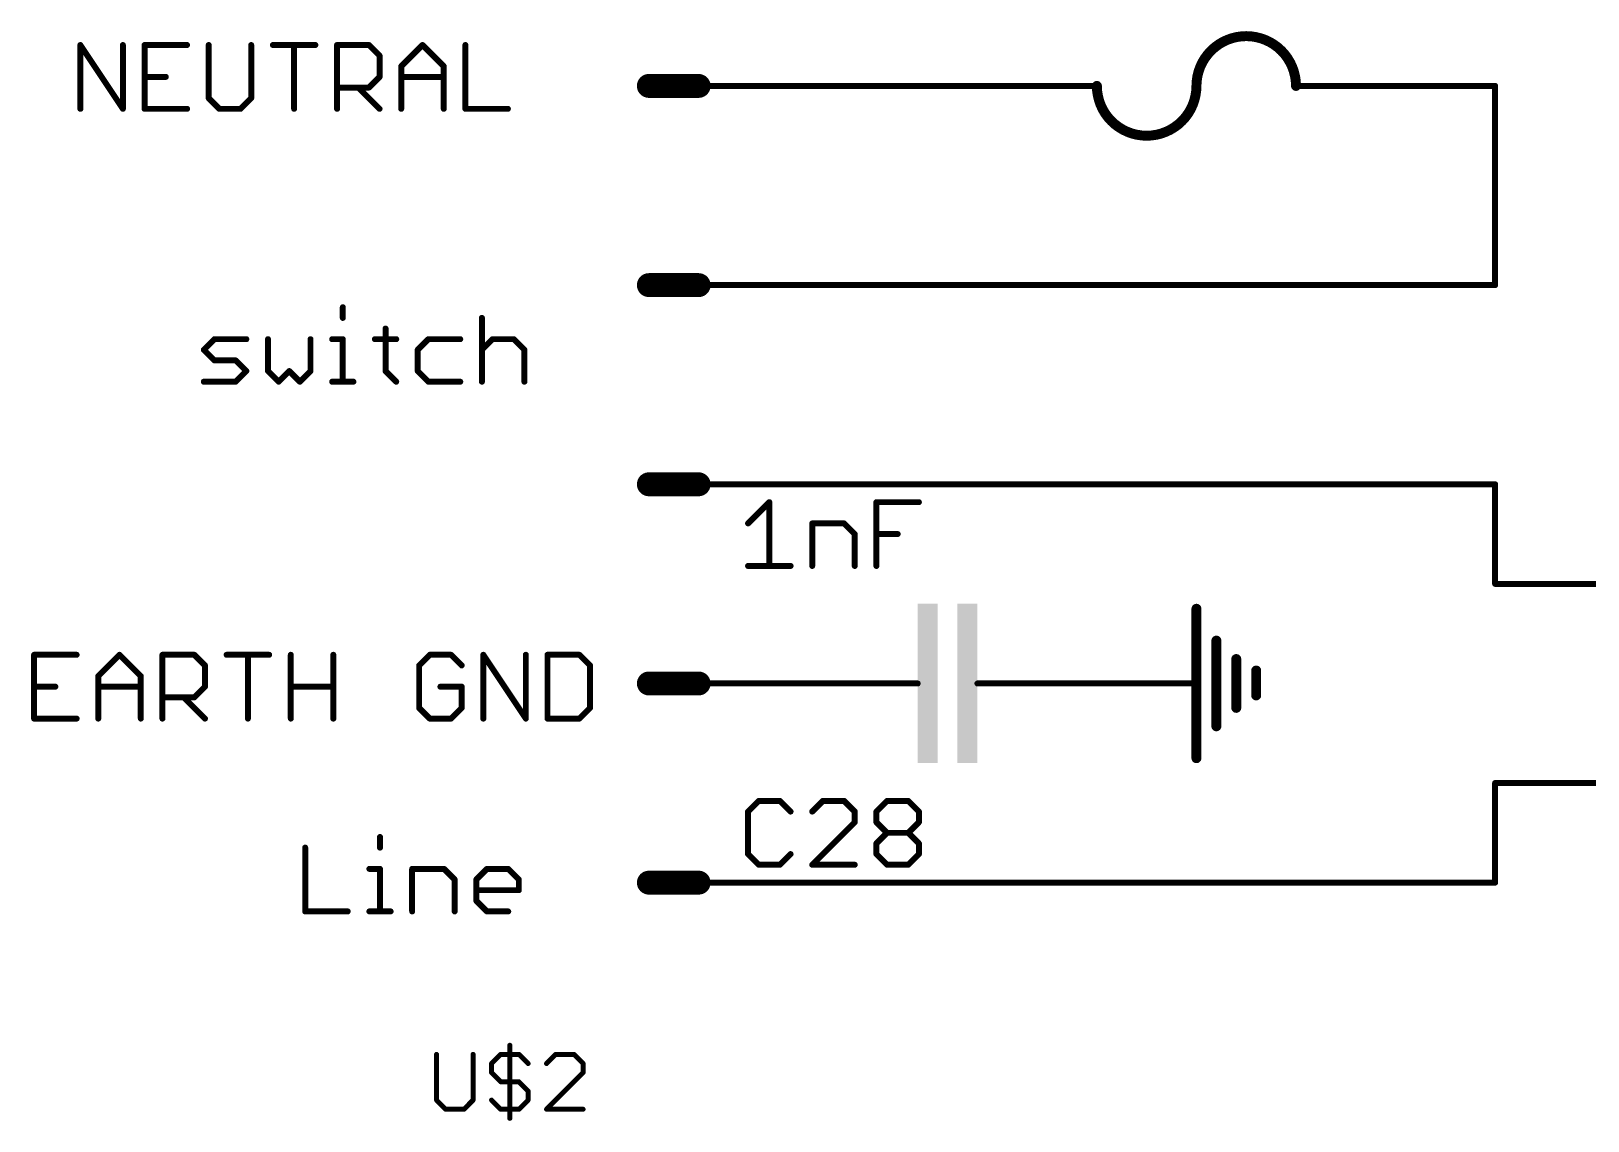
# Model space of a CAD drawing. Extents: x -40 to 215, y -109 to 87.
# Drawn here: x -39.89 to -0.17, y 54.88 to 82.68 of the extents above; entities that cross this region are included whole.
import ezdxf

# ---------------------------------------------------------------- set-up
doc = ezdxf.new("R2010")
doc.units = 0
for name, color, linetype in [('91', 94, 'CONTINUOUS'), ('94', 14, 'CONTINUOUS'), ('95', 251, 'CONTINUOUS'), ('96', 251, 'CONTINUOUS'), ('97', 251, 'CONTINUOUS')]:
    doc.layers.add(name, color=color, linetype=linetype)

# ---------------------------------------------------------------- blocks, each defined once
blk = doc.blocks.new('RECT')
blk.add_solid([(-0.5, -0.5), (0.5, -0.5), (-0.5, 0.5), (0.5, 0.5)])

msp = doc.modelspace()

# ---------------------------------------------------------------- linework, layer by layer
at = {"layer": '91', "const_width": 0.1524}
for points in [[(-20.32, 81.28), (-17.78, 81.28)], [(-2.54, 81.28), (-2.54, 76.2)], [(-2.54, 76.2), (-20.32, 76.2)], [(-20.32, 71.12), (-2.54, 71.12)], [(-2.54, 71.12), (-2.54, 68.58)], [(-2.54, 63.5), (-2.54, 60.96)], [(-2.54, 60.96), (-20.32, 60.96)]]:
    msp.add_lwpolyline(points, dxfattribs=at)
at = {"layer": '91', "const_width": 0.0762}
for points in [[(-20.32, 81.3181, 1), (-20.32, 81.2419)], [(-17.78, 81.2419, 1), (-17.78, 81.3181)], [(-2.5019, 81.28, 1), (-2.5781, 81.28)], [(-20.32, 76.2381, 1), (-20.32, 76.1619)], [(-2.54, 76.1619, 1), (-2.54, 76.2381)], [(-2.5781, 76.2, 1), (-2.5019, 76.2)], [(-20.32, 71.1581, 1), (-20.32, 71.0819)], [(-2.5019, 71.12, 1), (-2.5781, 71.12)], [(-2.54, 71.0819, 1), (-2.54, 71.1581)], [(-2.5781, 68.58, 1), (-2.5019, 68.58)], [(-2.5019, 63.5, 1), (-2.5781, 63.5)], [(-20.32, 60.9981, 1), (-20.32, 60.9219)], [(-2.5781, 60.96, 1), (-2.5019, 60.96)], [(-2.54, 60.9219, 1), (-2.54, 60.9981)]]:
    msp.add_lwpolyline(points, format="xyb", dxfattribs=at)
at = {"layer": '94'}
for points, const_width in [([(-7.62, 81.28, 1), (-10.16, 81.28)], 0.254), ([(-24.13, 81.4324, 1), (-24.13, 81.1276)], 0.3048), ([(-22.86, 81.1276, 1), (-22.86, 81.4324)], 0.3048), ([(-22.86, 81.3181, 1), (-22.86, 81.2419)], 0.0762), ([(-20.32, 81.2419, 1), (-20.32, 81.3181)], 0.0762), ([(-17.78, 81.3181, 1), (-17.78, 81.2419)], 0.0762), ([(-12.7, 81.28, 1), (-10.16, 81.28)], 0.254), ([(-12.6365, 81.28, 1), (-12.7635, 81.28)], 0.127), ([(-12.7, 81.2419, 1), (-12.7, 81.3181)], 0.0762), ([(-10.0965, 81.28, 1), (-10.2235, 81.28)], 0.127), ([(-10.2235, 81.28, 1), (-10.0965, 81.28)], 0.127), ([(-7.6835, 81.28, 1), (-7.5565, 81.28)], 0.127), ([(-7.62, 81.3181, 1), (-7.62, 81.2419)], 0.0762), ([(-2.54, 81.2419, 1), (-2.54, 81.3181)], 0.0762), ([(-24.13, 76.3524, 1), (-24.13, 76.0476)], 0.3048), ([(-22.86, 76.0476, 1), (-22.86, 76.3524)], 0.3048), ([(-22.86, 76.2381, 1), (-22.86, 76.1619)], 0.0762), ([(-20.32, 76.1619, 1), (-20.32, 76.2381)], 0.0762), ([(-24.13, 71.2724, 1), (-24.13, 70.9676)], 0.3048), ([(-22.86, 70.9676, 1), (-22.86, 71.2724)], 0.3048), ([(-22.86, 71.1581, 1), (-22.86, 71.0819)], 0.0762), ([(-20.32, 71.0819, 1), (-20.32, 71.1581)], 0.0762), ([(-2.54, 68.6181, 1), (-2.54, 68.5419)], 0.0762), ([(-10.0965, 67.945, 1), (-10.2235, 67.945)], 0.127), ([(-9.5885, 67.1322, 1), (-9.7155, 67.1322)], 0.127), ([(-9.0805, 66.6623, 1), (-9.2075, 66.6623)], 0.127), ([(-24.13, 66.1924, 1), (-24.13, 65.8876)], 0.3048), ([(-22.86, 65.8876, 1), (-22.86, 66.1924)], 0.3048), ([(-8.5725, 66.3702, 1), (-8.6995, 66.3702)], 0.127), ([(-22.86, 66.0781, 1), (-22.86, 66.0019)], 0.0762), ([(-20.32, 66.0781, 1), (-20.32, 66.0019)], 0.0762), ([(-20.32, 66.0019, 1), (-20.32, 66.0781)], 0.0762), ([(-17.78, 66.0781, 1), (-17.78, 66.0019)], 0.0762), ([(-17.78, 66.0019, 1), (-17.78, 66.0781)], 0.0762), ([(-17.272, 66.0019, 1), (-17.272, 66.0781)], 0.0762), ([(-15.748, 66.0781, 1), (-15.748, 66.0019)], 0.0762), ([(-15.24, 66.0781, 1), (-15.24, 66.0019)], 0.0762), ([(-15.24, 66.0019, 1), (-15.24, 66.0781)], 0.0762), ([(-12.7, 66.0781, 1), (-12.7, 66.0019)], 0.0762), ([(-12.7, 66.0019, 1), (-12.7, 66.0781)], 0.0762), ([(-10.16, 66.0019, 1), (-10.16, 66.0781)], 0.0762), ([(-8.6995, 65.7352, 1), (-8.5725, 65.7352)], 0.127), ([(-9.2075, 65.4177, 1), (-9.0805, 65.4177)], 0.127), ([(-9.7155, 64.9478, 1), (-9.5885, 64.9478)], 0.127), ([(-10.2235, 64.135, 1), (-10.0965, 64.135)], 0.127), ([(-2.54, 63.5381, 1), (-2.54, 63.4619)], 0.0762), ([(-24.13, 61.1124, 1), (-24.13, 60.8076)], 0.3048), ([(-22.86, 60.8076, 1), (-22.86, 61.1124)], 0.3048), ([(-22.86, 60.9981, 1), (-22.86, 60.9219)], 0.0762), ([(-20.32, 60.9219, 1), (-20.32, 60.9981)], 0.0762)]:
    msp.add_lwpolyline(points, format="xyb", dxfattribs=dict(at, const_width=const_width))
for points, const_width in [([(-24.13, 81.28), (-22.86, 81.28)], 0.6096), ([(-20.32, 81.28), (-22.86, 81.28)], 0.1524), ([(-17.78, 81.28), (-12.7, 81.28)], 0.1524), ([(-2.54, 81.28), (-7.62, 81.28)], 0.1524), ([(-24.13, 76.2), (-22.86, 76.2)], 0.6096), ([(-20.32, 76.2), (-22.86, 76.2)], 0.1524), ([(-24.13, 71.12), (-22.86, 71.12)], 0.6096), ([(-20.32, 71.12), (-22.86, 71.12)], 0.1524), ([(-2.54, 68.58), (2.54, 68.58)], 0.1524), ([(-10.16, 64.135), (-10.16, 67.945)], 0.254), ([(-9.652, 64.9478), (-9.652, 67.1322)], 0.254), ([(-9.144, 65.4177), (-9.144, 66.6623)], 0.254), ([(-24.13, 66.04), (-22.86, 66.04)], 0.6096), ([(-8.636, 65.7352), (-8.636, 66.3702)], 0.254), ([(-20.32, 66.04), (-22.86, 66.04)], 0.1524), ([(-20.32, 66.04), (-17.78, 66.04)], 0.1524), ([(-17.78, 66.04), (-17.272, 66.04)], 0.1524), ([(-15.24, 66.04), (-15.748, 66.04)], 0.1524), ([(-12.7, 66.04), (-15.24, 66.04)], 0.1524), ([(-12.7, 66.04), (-10.16, 66.04)], 0.1524), ([(-2.54, 63.5), (2.54, 63.5)], 0.1524), ([(-24.13, 60.96), (-22.86, 60.96)], 0.6096), ([(-20.32, 60.96), (-22.86, 60.96)], 0.1524)]:
    msp.add_lwpolyline(points, dxfattribs=dict(at, const_width=const_width))
at = {"layer": '95'}
for points, const_width in [([(-21.3281, 63.0442), (-21.5993, 62.773)], 0.1524), ([(-21.5993, 62.773), (-21.5993, 61.6884)], 0.1524), ([(-20.7858, 63.0442), (-21.3281, 63.0442)], 0.1524), ([(-20.5146, 62.773), (-20.7858, 63.0442)], 0.1524), ([(-19.691, 63.0442), (-19.9621, 62.773)], 0.1524), ([(-19.1486, 63.0442), (-19.691, 63.0442)], 0.1524), ([(-18.8775, 62.773), (-19.1486, 63.0442)], 0.1524), ([(-18.8775, 62.5019), (-18.8775, 62.773)], 0.1524), ([(-18.325, 62.773), (-18.0538, 63.0442)], 0.1524), ([(-18.325, 62.5019), (-18.325, 62.773)], 0.1524), ([(-18.0538, 63.0442), (-17.5115, 63.0442)], 0.1524), ([(-17.5115, 63.0442), (-17.2403, 62.773)], 0.1524), ([(-17.2403, 62.773), (-17.2403, 62.5019)], 0.1524), ([(-19.9621, 61.4172), (-18.8775, 62.5019)], 0.1524), ([(-18.0538, 62.2307), (-18.325, 62.5019)], 0.1524), ([(-17.2403, 62.5019), (-17.5115, 62.2307)], 0.1524), ([(-18.325, 61.9595), (-18.0538, 62.2307)], 0.1524), ([(-18.325, 61.6884), (-18.325, 61.9595)], 0.1524), ([(-18.0538, 62.2307), (-17.5115, 62.2307)], 0.1524), ([(-17.5115, 62.2307), (-17.2403, 61.9595)], 0.1524), ([(-17.2403, 61.9595), (-17.2403, 61.6884)], 0.1524), ([(-21.5993, 61.6884), (-21.3281, 61.4172)], 0.1524), ([(-20.7858, 61.4172), (-20.5146, 61.6884)], 0.1524), ([(-18.0538, 61.4172), (-18.325, 61.6884)], 0.1524), ([(-17.2403, 61.6884), (-17.5115, 61.4172)], 0.1524), ([(-21.3281, 61.4172), (-20.7858, 61.4172)], 0.1524), ([(-18.8775, 61.4172), (-19.9621, 61.4172)], 0.1524), ([(-17.5115, 61.4172), (-18.0538, 61.4172)], 0.1524), ([(-27.677, 56.8127), (-27.677, 54.9485)], 0.127), ([(-29.5463, 56.5797), (-29.5463, 55.4145)], 0.127), ([(-28.6142, 55.4145), (-28.6142, 56.5797)], 0.127), ([(-28.1431, 56.3467), (-27.91, 56.5797)], 0.127), ([(-28.1431, 56.1136), (-28.1431, 56.3467)], 0.127), ([(-27.91, 56.5797), (-27.444, 56.5797)], 0.127), ([(-27.444, 56.5797), (-27.2109, 56.3467)], 0.127), ([(-26.5068, 56.5797), (-26.7398, 56.3467)], 0.127), ([(-26.0407, 56.5797), (-26.5068, 56.5797)], 0.127), ([(-25.8077, 56.3467), (-26.0407, 56.5797)], 0.127), ([(-25.8077, 56.1136), (-25.8077, 56.3467)], 0.127), ([(-27.91, 55.8806), (-28.1431, 56.1136)], 0.127), ([(-26.7398, 55.1815), (-25.8077, 56.1136)], 0.127), ([(-27.444, 55.8806), (-27.91, 55.8806)], 0.127), ([(-27.2109, 55.6476), (-27.444, 55.8806)], 0.127), ([(-27.2109, 55.4145), (-27.2109, 55.6476)], 0.127), ([(-29.5463, 55.4145), (-29.3133, 55.1815)], 0.127), ([(-29.3133, 55.1815), (-28.8472, 55.1815)], 0.127), ([(-28.8472, 55.1815), (-28.6142, 55.4145)], 0.127), ([(-28.1431, 55.4145), (-27.91, 55.1815)], 0.127), ([(-27.91, 55.1815), (-27.444, 55.1815)], 0.127), ([(-27.444, 55.1815), (-27.2109, 55.4145)], 0.127), ([(-25.8077, 55.1815), (-26.7398, 55.1815)], 0.127)]:
    msp.add_lwpolyline(points, dxfattribs=dict(at, const_width=const_width))
for points, const_width in [([(-21.5612, 62.773, 1), (-21.6374, 62.773)], 0.0762), ([(-21.6262, 62.8, 1), (-21.5723, 62.7461)], 0.0762), ([(-21.3281, 63.0823, 1), (-21.3281, 63.0061)], 0.0762), ([(-21.3012, 63.0172, 1), (-21.3551, 63.0711)], 0.0762), ([(-20.7588, 63.0711, 1), (-20.8127, 63.0172)], 0.0762), ([(-20.7858, 63.0061, 1), (-20.7858, 63.0823)], 0.0762), ([(-20.5416, 62.7461, 1), (-20.4877, 62.8)], 0.0762), ([(-19.9891, 62.8, 1), (-19.9352, 62.7461)], 0.0762), ([(-19.691, 63.0823, 1), (-19.691, 63.0061)], 0.0762), ([(-19.664, 63.0172, 1), (-19.7179, 63.0711)], 0.0762), ([(-19.1217, 63.0711, 1), (-19.1756, 63.0172)], 0.0762), ([(-19.1486, 63.0061, 1), (-19.1486, 63.0823)], 0.0762), ([(-18.8394, 62.773, 1), (-18.9156, 62.773)], 0.0762), ([(-18.9044, 62.7461, 1), (-18.8505, 62.8)], 0.0762), ([(-18.2869, 62.773, 1), (-18.3631, 62.773)], 0.0762), ([(-18.3519, 62.8, 1), (-18.298, 62.7461)], 0.0762), ([(-18.0538, 63.0823, 1), (-18.0538, 63.0061)], 0.0762), ([(-18.0269, 63.0172, 1), (-18.0807, 63.0711)], 0.0762), ([(-17.4845, 63.0711, 1), (-17.5384, 63.0172)], 0.0762), ([(-17.5115, 63.0061, 1), (-17.5115, 63.0823)], 0.0762), ([(-17.2022, 62.773, 1), (-17.2784, 62.773)], 0.0762), ([(-17.2672, 62.7461, 1), (-17.2134, 62.8)], 0.0762), ([(-18.9156, 62.5019, 1), (-18.8394, 62.5019)], 0.0762), ([(-18.8505, 62.4749, 1), (-18.9044, 62.5288)], 0.0762), ([(-18.298, 62.5288, 1), (-18.3519, 62.4749)], 0.0762), ([(-18.3631, 62.5019, 1), (-18.2869, 62.5019)], 0.0762), ([(-17.2784, 62.5019, 1), (-17.2022, 62.5019)], 0.0762), ([(-17.2134, 62.4749, 1), (-17.2672, 62.5288)], 0.0762), ([(-18.2869, 61.9595, 1), (-18.3631, 61.9595)], 0.0762), ([(-18.3519, 61.9865, 1), (-18.298, 61.9326)], 0.0762), ([(-18.0538, 62.2688, 1), (-18.0538, 62.1926)], 0.0762), ([(-18.0269, 62.2038, 1), (-18.0807, 62.2576)], 0.0762), ([(-18.0807, 62.2038, 1), (-18.0269, 62.2576)], 0.0762), ([(-17.4845, 62.2576, 1), (-17.5384, 62.2038)], 0.0762), ([(-17.5384, 62.2576, 1), (-17.4845, 62.2038)], 0.0762), ([(-17.5115, 62.1926, 1), (-17.5115, 62.2688)], 0.0762), ([(-17.2022, 61.9595, 1), (-17.2784, 61.9595)], 0.0762), ([(-17.2672, 61.9326, 1), (-17.2134, 61.9865)], 0.0762), ([(-21.5723, 61.7153, 1), (-21.6262, 61.6614)], 0.0762), ([(-21.6374, 61.6884, 1), (-21.5612, 61.6884)], 0.0762), ([(-20.4877, 61.6614, 1), (-20.5416, 61.7153)], 0.0762), ([(-18.298, 61.7153, 1), (-18.3519, 61.6614)], 0.0762), ([(-18.3631, 61.6884, 1), (-18.2869, 61.6884)], 0.0762), ([(-17.2784, 61.6884, 1), (-17.2022, 61.6884)], 0.0762), ([(-17.2134, 61.6614, 1), (-17.2672, 61.7153)], 0.0762), ([(-21.3281, 61.4553, 1), (-21.3281, 61.3791)], 0.0762), ([(-21.3551, 61.3903, 1), (-21.3012, 61.4441)], 0.0762), ([(-20.8127, 61.4441, 1), (-20.7588, 61.3903)], 0.0762), ([(-20.7858, 61.3791, 1), (-20.7858, 61.4553)], 0.0762), ([(-19.9621, 61.4553, 1), (-19.9621, 61.3791)], 0.0762), ([(-19.9891, 61.4441, 1), (-19.9352, 61.3903)], 0.0762), ([(-18.8775, 61.3791, 1), (-18.8775, 61.4553)], 0.0762), ([(-18.0538, 61.4553, 1), (-18.0538, 61.3791)], 0.0762), ([(-18.0807, 61.3903, 1), (-18.0269, 61.4441)], 0.0762), ([(-17.5384, 61.4441, 1), (-17.4845, 61.3903)], 0.0762), ([(-17.5115, 61.3791, 1), (-17.5115, 61.4553)], 0.0762), ([(-27.6452, 56.8127, 1), (-27.7087, 56.8127)], 0.0635), ([(-29.5146, 56.5797, 1), (-29.5781, 56.5797)], 0.0635), ([(-28.5825, 56.5797, 1), (-28.646, 56.5797)], 0.0635), ([(-28.1113, 56.3467, 1), (-28.1748, 56.3467)], 0.0635), ([(-28.1655, 56.3691, 1), (-28.1206, 56.3242)], 0.0635), ([(-27.91, 56.6114, 1), (-27.91, 56.5479)], 0.0635), ([(-27.8876, 56.5572, 1), (-27.9325, 56.6021)], 0.0635), ([(-27.4215, 56.6021, 1), (-27.4664, 56.5572)], 0.0635), ([(-27.444, 56.5479, 1), (-27.444, 56.6114)], 0.0635), ([(-27.2334, 56.3242, 1), (-27.1885, 56.3691)], 0.0635), ([(-26.7622, 56.3691, 1), (-26.7173, 56.3242)], 0.0635), ([(-26.5068, 56.6114, 1), (-26.5068, 56.5479)], 0.0635), ([(-26.4843, 56.5572, 1), (-26.5292, 56.6021)], 0.0635), ([(-26.0182, 56.6021, 1), (-26.0631, 56.5572)], 0.0635), ([(-26.0407, 56.5479, 1), (-26.0407, 56.6114)], 0.0635), ([(-25.7759, 56.3467, 1), (-25.8394, 56.3467)], 0.0635), ([(-25.8301, 56.3242, 1), (-25.7852, 56.3691)], 0.0635), ([(-28.1748, 56.1136, 1), (-28.1113, 56.1136)], 0.0635), ([(-28.1206, 56.1361, 1), (-28.1655, 56.0912)], 0.0635), ([(-25.8394, 56.1136, 1), (-25.7759, 56.1136)], 0.0635), ([(-25.7852, 56.0912, 1), (-25.8301, 56.1361)], 0.0635), ([(-27.91, 55.9123, 1), (-27.91, 55.8488)], 0.0635), ([(-27.9325, 55.8581, 1), (-27.8876, 55.903)], 0.0635), ([(-27.4215, 55.903, 1), (-27.4664, 55.8581)], 0.0635), ([(-27.444, 55.8488, 1), (-27.444, 55.9123)], 0.0635), ([(-27.1792, 55.6476, 1), (-27.2427, 55.6476)], 0.0635), ([(-27.2334, 55.6251, 1), (-27.1885, 55.67)], 0.0635), ([(-29.5239, 55.437, 1), (-29.5688, 55.3921)], 0.0635), ([(-29.5781, 55.4145, 1), (-29.5146, 55.4145)], 0.0635), ([(-29.3133, 55.2133, 1), (-29.3133, 55.1497)], 0.0635), ([(-29.3358, 55.159, 1), (-29.2909, 55.204)], 0.0635), ([(-28.8697, 55.204, 1), (-28.8248, 55.159)], 0.0635), ([(-28.8472, 55.1497, 1), (-28.8472, 55.2133)], 0.0635), ([(-28.646, 55.4145, 1), (-28.5825, 55.4145)], 0.0635), ([(-28.5918, 55.3921, 1), (-28.6367, 55.437)], 0.0635), ([(-28.1206, 55.437, 1), (-28.1655, 55.3921)], 0.0635), ([(-27.91, 55.2133, 1), (-27.91, 55.1497)], 0.0635), ([(-27.9325, 55.159, 1), (-27.8876, 55.204)], 0.0635), ([(-27.4664, 55.204, 1), (-27.4215, 55.159)], 0.0635), ([(-27.444, 55.1497, 1), (-27.444, 55.2133)], 0.0635), ([(-27.2427, 55.4145, 1), (-27.1792, 55.4145)], 0.0635), ([(-27.1885, 55.3921, 1), (-27.2334, 55.437)], 0.0635), ([(-26.7398, 55.2133, 1), (-26.7398, 55.1497)], 0.0635), ([(-26.7622, 55.204, 1), (-26.7173, 55.159)], 0.0635), ([(-25.8077, 55.1497, 1), (-25.8077, 55.2133)], 0.0635), ([(-27.7087, 54.9485, 1), (-27.6452, 54.9485)], 0.0635)]:
    msp.add_lwpolyline(points, format="xyb", dxfattribs=dict(at, const_width=const_width))
at = {"layer": '96', "const_width": 0.1524}
for points in [[(-21.5993, 70.1219), (-21.0569, 70.6642)], [(-21.0569, 70.6642), (-21.0569, 69.0372)], [(-18.325, 69.0372), (-18.325, 70.6642)], [(-18.325, 70.6642), (-17.2403, 70.6642)], [(-19.9621, 69.0372), (-19.9621, 70.1219)], [(-19.9621, 70.1219), (-19.1486, 70.1219)], [(-19.1486, 70.1219), (-18.8775, 69.8507)], [(-18.8775, 69.8507), (-18.8775, 69.0372)], [(-18.325, 69.8507), (-17.7826, 69.8507)], [(-21.5993, 69.0372), (-20.5146, 69.0372)]]:
    msp.add_lwpolyline(points, dxfattribs=at)
at = {"layer": '96', "const_width": 0.0762}
for points in [[(-21.0188, 70.6642, 1), (-21.095, 70.6642)], [(-21.03, 70.6372, 1), (-21.0839, 70.6911)], [(-18.2869, 70.6642, 1), (-18.3631, 70.6642)], [(-18.325, 70.7023, 1), (-18.325, 70.6261)], [(-17.2403, 70.6261, 1), (-17.2403, 70.7023)], [(-21.6262, 70.1488, 1), (-21.5723, 70.0949)], [(-19.924, 70.1219, 1), (-20.0002, 70.1219)], [(-19.9621, 70.16, 1), (-19.9621, 70.0838)], [(-19.1217, 70.1488, 1), (-19.1756, 70.0949)], [(-19.1486, 70.0838, 1), (-19.1486, 70.16)], [(-18.8394, 69.8507, 1), (-18.9156, 69.8507)], [(-18.9044, 69.8238, 1), (-18.8505, 69.8776)], [(-18.325, 69.8888, 1), (-18.325, 69.8126)], [(-17.7826, 69.8126, 1), (-17.7826, 69.8888)], [(-21.5993, 69.0753, 1), (-21.5993, 68.9991)], [(-20.5146, 68.9991, 1), (-20.5146, 69.0753)], [(-21.095, 69.0372, 1), (-21.0188, 69.0372)], [(-20.0002, 69.0372, 1), (-19.924, 69.0372)], [(-18.9156, 69.0372, 1), (-18.8394, 69.0372)], [(-18.3631, 69.0372, 1), (-18.2869, 69.0372)]]:
    msp.add_lwpolyline(points, format="xyb", dxfattribs=at)
at = {"layer": '97', "const_width": 0.1524}
for points in [[(-38.6334, 80.6958), (-38.6334, 82.3228)], [(-38.6334, 82.3228), (-37.5487, 80.6958)], [(-37.5487, 80.6958), (-37.5487, 82.3228)], [(-35.9116, 82.3228), (-36.9962, 82.3228)], [(-36.9962, 82.3228), (-36.9962, 80.6958)], [(-35.3591, 82.3228), (-35.3591, 80.967)], [(-34.2744, 80.967), (-34.2744, 82.3228)], [(-33.7219, 82.3228), (-32.6373, 82.3228)], [(-33.1796, 80.6958), (-33.1796, 82.3228)], [(-32.0848, 80.6958), (-32.0848, 82.3228)], [(-32.0848, 82.3228), (-31.2713, 82.3228)], [(-31.2713, 82.3228), (-31.0001, 82.0516)], [(-30.4476, 81.7805), (-29.9053, 82.3228)], [(-29.9053, 82.3228), (-29.363, 81.7805)], [(-28.8105, 82.3228), (-28.8105, 80.6958)], [(-31.0001, 82.0516), (-31.0001, 81.5093)], [(-30.4476, 80.6958), (-30.4476, 81.7805)], [(-29.363, 81.7805), (-29.363, 80.6958)], [(-36.9962, 81.5093), (-36.4539, 81.5093)], [(-31.0001, 81.5093), (-31.2713, 81.2381)], [(-30.4476, 81.5093), (-29.363, 81.5093)], [(-35.3591, 80.967), (-35.0879, 80.6958)], [(-34.5456, 80.6958), (-34.2744, 80.967)], [(-31.2713, 81.2381), (-32.0848, 81.2381)], [(-31.5424, 81.2381), (-31.0001, 80.6958)], [(-36.9962, 80.6958), (-35.9116, 80.6958)], [(-35.0879, 80.6958), (-34.5456, 80.6958)], [(-28.8105, 80.6958), (-27.7258, 80.6958)], [(-31.9383, 75.6344), (-31.9383, 75.3632)], [(-30.8469, 75.092), (-30.8469, 74.0074)], [(-28.3895, 75.3632), (-28.3895, 73.7362)], [(-35.4838, 74.5497), (-35.2126, 74.8209)], [(-35.2126, 74.8209), (-34.3991, 74.8209)], [(-33.8466, 74.8209), (-33.8466, 74.0074)], [(-32.762, 74.0074), (-32.762, 74.8209)], [(-32.2095, 74.8209), (-31.9383, 74.8209)], [(-31.9383, 74.8209), (-31.9383, 73.7362)], [(-31.1181, 74.8209), (-30.5757, 74.8209)], [(-29.7554, 74.8209), (-30.0266, 74.5497)], [(-28.942, 74.8209), (-29.7554, 74.8209)], [(-28.3895, 74.5497), (-28.1183, 74.8209)], [(-28.1183, 74.8209), (-27.576, 74.8209)], [(-27.576, 74.8209), (-27.3048, 74.5497)], [(-35.2126, 74.2785), (-35.4838, 74.5497)], [(-34.6703, 74.2785), (-35.2126, 74.2785)], [(-34.3991, 74.0074), (-34.6703, 74.2785)], [(-30.0266, 74.5497), (-30.0266, 74.0074)], [(-27.3048, 74.5497), (-27.3048, 73.7362)], [(-34.6703, 73.7362), (-34.3991, 74.0074)], [(-33.8466, 74.0074), (-33.5755, 73.7362)], [(-33.5755, 73.7362), (-33.3043, 74.0074)], [(-33.3043, 74.0074), (-33.0331, 73.7362)], [(-33.0331, 73.7362), (-32.762, 74.0074)], [(-30.8469, 74.0074), (-30.5757, 73.7362)], [(-30.0266, 74.0074), (-29.7554, 73.7362)], [(-35.4838, 73.7362), (-34.6703, 73.7362)], [(-32.2095, 73.7362), (-31.6672, 73.7362)], [(-29.7554, 73.7362), (-28.942, 73.7362)], [(-38.7285, 66.7713), (-39.8132, 66.7713)], [(-39.8132, 66.7713), (-39.8132, 65.1443)], [(-38.176, 66.229), (-37.6337, 66.7713)], [(-37.6337, 66.7713), (-37.0914, 66.229)], [(-36.5389, 65.1443), (-36.5389, 66.7713)], [(-36.5389, 66.7713), (-35.7254, 66.7713)], [(-35.7254, 66.7713), (-35.4542, 66.5001)], [(-34.9017, 66.7713), (-33.817, 66.7713)], [(-34.3594, 65.1443), (-34.3594, 66.7713)], [(-33.2645, 65.1443), (-33.2645, 66.7713)], [(-32.1799, 66.7713), (-32.1799, 65.1443)], [(-29.7191, 66.7713), (-29.9902, 66.5001)], [(-29.1767, 66.7713), (-29.7191, 66.7713)], [(-28.9056, 66.5001), (-29.1767, 66.7713)], [(-28.3531, 65.1443), (-28.3531, 66.7713)], [(-28.3531, 66.7713), (-27.2684, 65.1443)], [(-27.2684, 65.1443), (-27.2684, 66.7713)], [(-26.7159, 66.7713), (-26.7159, 65.1443)], [(-25.9024, 66.7713), (-26.7159, 66.7713)], [(-25.6313, 66.5001), (-25.9024, 66.7713)], [(-35.4542, 66.5001), (-35.4542, 65.9578)], [(-29.9902, 66.5001), (-29.9902, 65.4155)], [(-25.6313, 65.4155), (-25.6313, 66.5001)], [(-39.8132, 65.9578), (-39.2708, 65.9578)], [(-38.176, 65.1443), (-38.176, 66.229)], [(-38.176, 65.9578), (-37.0914, 65.9578)], [(-37.0914, 66.229), (-37.0914, 65.1443)], [(-35.4542, 65.9578), (-35.7254, 65.6866)], [(-33.2645, 65.9578), (-32.1799, 65.9578)], [(-28.9056, 65.9578), (-29.4479, 65.9578)], [(-28.9056, 65.4155), (-28.9056, 65.9578)], [(-35.7254, 65.6866), (-36.5389, 65.6866)], [(-35.9965, 65.6866), (-35.4542, 65.1443)], [(-39.8132, 65.1443), (-38.7285, 65.1443)], [(-29.9902, 65.4155), (-29.7191, 65.1443)], [(-29.7191, 65.1443), (-29.1767, 65.1443)], [(-29.1767, 65.1443), (-28.9056, 65.4155)], [(-26.7159, 65.1443), (-25.9024, 65.1443)], [(-25.9024, 65.1443), (-25.6313, 65.4155)], [(-30.9891, 62.1244), (-30.9891, 61.8533)], [(-32.8975, 61.8533), (-32.8975, 60.2263)], [(-31.2603, 61.311), (-30.9891, 61.311)], [(-30.9891, 61.311), (-30.9891, 60.2263)], [(-30.1689, 60.2263), (-30.1689, 61.311)], [(-30.1689, 61.311), (-29.3554, 61.311)], [(-29.3554, 61.311), (-29.0842, 61.0398)], [(-28.5317, 61.0398), (-28.2606, 61.311)], [(-28.2606, 61.311), (-27.7182, 61.311)], [(-27.7182, 61.311), (-27.4471, 61.0398)], [(-29.0842, 61.0398), (-29.0842, 60.2263)], [(-28.5317, 60.4975), (-28.5317, 61.0398)], [(-27.4471, 60.7686), (-28.5317, 60.7686)], [(-27.4471, 61.0398), (-27.4471, 60.7686)], [(-28.2606, 60.2263), (-28.5317, 60.4975)], [(-32.8975, 60.2263), (-31.8128, 60.2263)], [(-31.2603, 60.2263), (-30.718, 60.2263)], [(-27.7182, 60.2263), (-28.2606, 60.2263)]]:
    msp.add_lwpolyline(points, dxfattribs=at)
at = {"layer": '97', "const_width": 0.0762}
for points in [[(-38.5953, 82.3228, 1), (-38.6715, 82.3228)], [(-38.6017, 82.3439, 1), (-38.6651, 82.3017)], [(-37.5106, 82.3228, 1), (-37.5868, 82.3228)], [(-36.9962, 82.3609, 1), (-36.9962, 82.2847)], [(-36.9581, 82.3228, 1), (-37.0343, 82.3228)], [(-35.9116, 82.2847, 1), (-35.9116, 82.3609)], [(-35.321, 82.3228, 1), (-35.3972, 82.3228)], [(-34.2363, 82.3228, 1), (-34.3125, 82.3228)], [(-33.7219, 82.3609, 1), (-33.7219, 82.2847)], [(-33.1415, 82.3228, 1), (-33.2177, 82.3228)], [(-32.6373, 82.2847, 1), (-32.6373, 82.3609)], [(-32.0467, 82.3228, 1), (-32.1229, 82.3228)], [(-32.0848, 82.3609, 1), (-32.0848, 82.2847)], [(-31.2443, 82.3497, 1), (-31.2982, 82.2958)], [(-31.2713, 82.2847, 1), (-31.2713, 82.3609)], [(-29.8783, 82.3497, 1), (-29.9322, 82.2958)], [(-29.8783, 82.2958, 1), (-29.9322, 82.3497)], [(-28.7724, 82.3228, 1), (-28.8486, 82.3228)], [(-30.962, 82.0516, 1), (-31.0382, 82.0516)], [(-31.0271, 82.0247, 1), (-30.9732, 82.0786)], [(-30.4746, 81.8074, 1), (-30.4207, 81.7535)], [(-30.4095, 81.7805, 1), (-30.4857, 81.7805)], [(-29.3249, 81.7805, 1), (-29.4011, 81.7805)], [(-29.3899, 81.7535, 1), (-29.336, 81.8074)], [(-36.9962, 81.5474, 1), (-36.9962, 81.4712)], [(-36.4539, 81.4712, 1), (-36.4539, 81.5474)], [(-31.0382, 81.5093, 1), (-30.962, 81.5093)], [(-30.9732, 81.4824, 1), (-31.0271, 81.5362)], [(-30.4476, 81.5474, 1), (-30.4476, 81.4712)], [(-29.363, 81.4712, 1), (-29.363, 81.5474)], [(-35.3321, 80.9939, 1), (-35.386, 80.94)], [(-34.2475, 80.94, 1), (-34.3014, 80.9939)], [(-32.0848, 81.2762, 1), (-32.0848, 81.2)], [(-31.5155, 81.2651, 1), (-31.5694, 81.2112)], [(-31.2982, 81.2651, 1), (-31.2443, 81.2112)], [(-31.2713, 81.2, 1), (-31.2713, 81.2762)], [(-38.6715, 80.6958, 1), (-38.5953, 80.6958)], [(-37.5868, 80.6958, 1), (-37.5106, 80.6958)], [(-37.5804, 80.6747, 1), (-37.517, 80.7169)], [(-36.9962, 80.7339, 1), (-36.9962, 80.6577)], [(-37.0343, 80.6958, 1), (-36.9581, 80.6958)], [(-35.9116, 80.6577, 1), (-35.9116, 80.7339)], [(-35.3972, 80.967, 1), (-35.321, 80.967)], [(-35.0879, 80.7339, 1), (-35.0879, 80.6577)], [(-35.1149, 80.6689, 1), (-35.061, 80.7227)], [(-34.5725, 80.7227, 1), (-34.5187, 80.6689)], [(-34.5456, 80.6577, 1), (-34.5456, 80.7339)], [(-34.3125, 80.967, 1), (-34.2363, 80.967)], [(-33.2177, 80.6958, 1), (-33.1415, 80.6958)], [(-32.1229, 80.6958, 1), (-32.0467, 80.6958)], [(-31.0271, 80.6689, 1), (-30.9732, 80.7227)], [(-30.4857, 80.6958, 1), (-30.4095, 80.6958)], [(-29.4011, 80.6958, 1), (-29.3249, 80.6958)], [(-28.8105, 80.7339, 1), (-28.8105, 80.6577)], [(-28.8486, 80.6958, 1), (-28.7724, 80.6958)], [(-27.7258, 80.6577, 1), (-27.7258, 80.7339)], [(-31.9002, 75.6344, 1), (-31.9764, 75.6344)], [(-31.9764, 75.3632, 1), (-31.9002, 75.3632)], [(-30.8088, 75.092, 1), (-30.885, 75.092)], [(-28.3514, 75.3632, 1), (-28.4276, 75.3632)], [(-35.2126, 74.859, 1), (-35.2126, 74.7828)], [(-35.1857, 74.7939, 1), (-35.2396, 74.8478)], [(-34.3991, 74.7828, 1), (-34.3991, 74.859)], [(-33.8085, 74.8209, 1), (-33.8847, 74.8209)], [(-32.7239, 74.8209, 1), (-32.8001, 74.8209)], [(-32.2095, 74.859, 1), (-32.2095, 74.7828)], [(-31.9002, 74.8209, 1), (-31.9764, 74.8209)], [(-31.9383, 74.7828, 1), (-31.9383, 74.859)], [(-31.1181, 74.859, 1), (-31.1181, 74.7828)], [(-30.5757, 74.7828, 1), (-30.5757, 74.859)], [(-29.7554, 74.859, 1), (-29.7554, 74.7828)], [(-29.7285, 74.7939, 1), (-29.7824, 74.8478)], [(-28.942, 74.7828, 1), (-28.942, 74.859)], [(-28.1183, 74.859, 1), (-28.1183, 74.7828)], [(-28.0914, 74.7939, 1), (-28.1452, 74.8478)], [(-27.549, 74.8478, 1), (-27.6029, 74.7939)], [(-27.576, 74.7828, 1), (-27.576, 74.859)], [(-35.4569, 74.5766, 1), (-35.5107, 74.5228)], [(-35.5107, 74.5766, 1), (-35.4569, 74.5228)], [(-35.2126, 74.3166, 1), (-35.2126, 74.2404)], [(-35.2396, 74.2516, 1), (-35.1857, 74.3055)], [(-34.6434, 74.3055, 1), (-34.6972, 74.2516)], [(-34.6703, 74.2404, 1), (-34.6703, 74.3166)], [(-29.9885, 74.5497, 1), (-30.0647, 74.5497)], [(-30.0536, 74.5766, 1), (-29.9997, 74.5228)], [(-28.4164, 74.5766, 1), (-28.3625, 74.5228)], [(-27.2667, 74.5497, 1), (-27.3429, 74.5497)], [(-27.3317, 74.5228, 1), (-27.2779, 74.5766)], [(-34.3722, 73.9804, 1), (-34.4261, 74.0343)], [(-34.4261, 73.9804, 1), (-34.3722, 74.0343)], [(-33.8197, 74.0343, 1), (-33.8736, 73.9804)], [(-33.8847, 74.0074, 1), (-33.8085, 74.0074)], [(-33.2774, 74.0343, 1), (-33.3313, 73.9804)], [(-33.2774, 73.9804, 1), (-33.3313, 74.0343)], [(-32.8001, 74.0074, 1), (-32.7239, 74.0074)], [(-32.735, 73.9804, 1), (-32.7889, 74.0343)], [(-30.8199, 74.0343, 1), (-30.8738, 73.9804)], [(-30.885, 74.0074, 1), (-30.8088, 74.0074)], [(-29.9997, 74.0343, 1), (-30.0536, 73.9804)], [(-30.0647, 74.0074, 1), (-29.9885, 74.0074)], [(-35.4838, 73.7743, 1), (-35.4838, 73.6981)], [(-34.6972, 73.7631, 1), (-34.6434, 73.7093)], [(-34.6703, 73.6981, 1), (-34.6703, 73.7743)], [(-33.6024, 73.7631, 1), (-33.5485, 73.7093)], [(-33.6024, 73.7093, 1), (-33.5485, 73.7631)], [(-33.0601, 73.7631, 1), (-33.0062, 73.7093)], [(-33.0601, 73.7093, 1), (-33.0062, 73.7631)], [(-32.2095, 73.7743, 1), (-32.2095, 73.6981)], [(-31.9764, 73.7362, 1), (-31.9002, 73.7362)], [(-31.6672, 73.6981, 1), (-31.6672, 73.7743)], [(-30.6027, 73.7093, 1), (-30.5488, 73.7631)], [(-29.7554, 73.7743, 1), (-29.7554, 73.6981)], [(-29.7824, 73.7093, 1), (-29.7285, 73.7631)], [(-28.942, 73.6981, 1), (-28.942, 73.7743)], [(-28.4276, 73.7362, 1), (-28.3514, 73.7362)], [(-27.3429, 73.7362, 1), (-27.2667, 73.7362)], [(-39.8132, 66.8094, 1), (-39.8132, 66.7332)], [(-39.7751, 66.7713, 1), (-39.8513, 66.7713)], [(-38.7285, 66.7332, 1), (-38.7285, 66.8094)], [(-37.6067, 66.7982, 1), (-37.6606, 66.7444)], [(-37.6067, 66.7444, 1), (-37.6606, 66.7982)], [(-36.5008, 66.7713, 1), (-36.577, 66.7713)], [(-36.5389, 66.8094, 1), (-36.5389, 66.7332)], [(-35.6984, 66.7982, 1), (-35.7523, 66.7444)], [(-35.7254, 66.7332, 1), (-35.7254, 66.8094)], [(-34.9017, 66.8094, 1), (-34.9017, 66.7332)], [(-34.3213, 66.7713, 1), (-34.3975, 66.7713)], [(-33.817, 66.7332, 1), (-33.817, 66.8094)], [(-33.2264, 66.7713, 1), (-33.3026, 66.7713)], [(-32.1418, 66.7713, 1), (-32.218, 66.7713)], [(-29.7191, 66.8094, 1), (-29.7191, 66.7332)], [(-29.6921, 66.7444, 1), (-29.746, 66.7982)], [(-29.1498, 66.7982, 1), (-29.2037, 66.7444)], [(-29.1767, 66.7332, 1), (-29.1767, 66.8094)], [(-28.315, 66.7713, 1), (-28.3912, 66.7713)], [(-28.3214, 66.7924, 1), (-28.3848, 66.7502)], [(-27.2303, 66.7713, 1), (-27.3065, 66.7713)], [(-26.6778, 66.7713, 1), (-26.754, 66.7713)], [(-26.7159, 66.8094, 1), (-26.7159, 66.7332)], [(-25.8755, 66.7982, 1), (-25.9294, 66.7444)], [(-25.9024, 66.7332, 1), (-25.9024, 66.8094)], [(-35.4161, 66.5001, 1), (-35.4923, 66.5001)], [(-35.4811, 66.4732, 1), (-35.4273, 66.5271)], [(-30.0172, 66.5271, 1), (-29.9633, 66.4732)], [(-29.9521, 66.5001, 1), (-30.0283, 66.5001)], [(-28.9325, 66.4732, 1), (-28.8786, 66.5271)], [(-25.5932, 66.5001, 1), (-25.6694, 66.5001)], [(-25.6582, 66.4732, 1), (-25.6043, 66.5271)], [(-39.8132, 65.9959, 1), (-39.8132, 65.9197)], [(-39.2708, 65.9197, 1), (-39.2708, 65.9959)], [(-38.203, 66.2559, 1), (-38.1491, 66.202)], [(-38.1379, 66.229, 1), (-38.2141, 66.229)], [(-38.176, 65.9959, 1), (-38.176, 65.9197)], [(-37.0533, 66.229, 1), (-37.1295, 66.229)], [(-37.1183, 66.202, 1), (-37.0644, 66.2559)], [(-37.0914, 65.9197, 1), (-37.0914, 65.9959)], [(-35.4923, 65.9578, 1), (-35.4161, 65.9578)], [(-35.4273, 65.9309, 1), (-35.4811, 65.9847)], [(-33.2645, 65.9959, 1), (-33.2645, 65.9197)], [(-32.1799, 65.9197, 1), (-32.1799, 65.9959)], [(-29.4479, 65.9959, 1), (-29.4479, 65.9197)], [(-28.8675, 65.9578, 1), (-28.9437, 65.9578)], [(-28.9056, 65.9197, 1), (-28.9056, 65.9959)], [(-36.5389, 65.7247, 1), (-36.5389, 65.6485)], [(-35.9696, 65.7136, 1), (-36.0235, 65.6597)], [(-35.7523, 65.7136, 1), (-35.6984, 65.6597)], [(-35.7254, 65.6485, 1), (-35.7254, 65.7247)], [(-39.8132, 65.1824, 1), (-39.8132, 65.1062)], [(-39.8513, 65.1443, 1), (-39.7751, 65.1443)], [(-38.7285, 65.1062, 1), (-38.7285, 65.1824)], [(-38.2141, 65.1443, 1), (-38.1379, 65.1443)], [(-37.1295, 65.1443, 1), (-37.0533, 65.1443)], [(-36.577, 65.1443, 1), (-36.5008, 65.1443)], [(-35.4811, 65.1174, 1), (-35.4273, 65.1713)], [(-34.3975, 65.1443, 1), (-34.3213, 65.1443)], [(-33.3026, 65.1443, 1), (-33.2264, 65.1443)], [(-32.218, 65.1443, 1), (-32.1418, 65.1443)], [(-29.9633, 65.4424, 1), (-30.0172, 65.3885)], [(-30.0283, 65.4155, 1), (-29.9521, 65.4155)], [(-29.7191, 65.1824, 1), (-29.7191, 65.1062)], [(-29.746, 65.1174, 1), (-29.6921, 65.1713)], [(-29.2037, 65.1713, 1), (-29.1498, 65.1174)], [(-29.1767, 65.1062, 1), (-29.1767, 65.1824)], [(-28.9437, 65.4155, 1), (-28.8675, 65.4155)], [(-28.8786, 65.3885, 1), (-28.9325, 65.4424)], [(-28.3912, 65.1443, 1), (-28.315, 65.1443)], [(-27.3065, 65.1443, 1), (-27.2303, 65.1443)], [(-27.3001, 65.1232, 1), (-27.2367, 65.1654)], [(-26.7159, 65.1824, 1), (-26.7159, 65.1062)], [(-26.754, 65.1443, 1), (-26.6778, 65.1443)], [(-25.9294, 65.1713, 1), (-25.8755, 65.1174)], [(-25.9024, 65.1062, 1), (-25.9024, 65.1824)], [(-25.6694, 65.4155, 1), (-25.5932, 65.4155)], [(-25.6043, 65.3885, 1), (-25.6582, 65.4424)], [(-30.951, 62.1244, 1), (-31.0272, 62.1244)], [(-32.8594, 61.8533, 1), (-32.9356, 61.8533)], [(-31.0272, 61.8533, 1), (-30.951, 61.8533)], [(-31.2603, 61.3491, 1), (-31.2603, 61.2729)], [(-30.951, 61.311, 1), (-31.0272, 61.311)], [(-30.9891, 61.2729, 1), (-30.9891, 61.3491)], [(-30.1308, 61.311, 1), (-30.207, 61.311)], [(-30.1689, 61.3491, 1), (-30.1689, 61.2729)], [(-29.3284, 61.3379, 1), (-29.3823, 61.284)], [(-29.3554, 61.2729, 1), (-29.3554, 61.3491)], [(-28.2606, 61.3491, 1), (-28.2606, 61.2729)], [(-28.2336, 61.284, 1), (-28.2875, 61.3379)], [(-27.6913, 61.3379, 1), (-27.7452, 61.284)], [(-27.7182, 61.2729, 1), (-27.7182, 61.3491)], [(-29.0461, 61.0398, 1), (-29.1223, 61.0398)], [(-29.1112, 61.0128, 1), (-29.0573, 61.0667)], [(-28.5587, 61.0667, 1), (-28.5048, 61.0128)], [(-28.4936, 61.0398, 1), (-28.5698, 61.0398)], [(-28.5317, 60.8067, 1), (-28.5317, 60.7305)], [(-27.409, 61.0398, 1), (-27.4852, 61.0398)], [(-27.4852, 60.7686, 1), (-27.409, 60.7686)], [(-27.474, 61.0128, 1), (-27.4201, 61.0667)], [(-27.4471, 60.7305, 1), (-27.4471, 60.8067)], [(-28.5048, 60.5244, 1), (-28.5587, 60.4705)], [(-28.5698, 60.4975, 1), (-28.4936, 60.4975)], [(-32.8975, 60.2644, 1), (-32.8975, 60.1882)], [(-32.9356, 60.2263, 1), (-32.8594, 60.2263)], [(-31.8128, 60.1882, 1), (-31.8128, 60.2644)], [(-31.2603, 60.2644, 1), (-31.2603, 60.1882)], [(-31.0272, 60.2263, 1), (-30.951, 60.2263)], [(-30.718, 60.1882, 1), (-30.718, 60.2644)], [(-30.207, 60.2263, 1), (-30.1308, 60.2263)], [(-29.1223, 60.2263, 1), (-29.0461, 60.2263)], [(-28.2606, 60.2644, 1), (-28.2606, 60.1882)], [(-28.2875, 60.1994, 1), (-28.2336, 60.2532)], [(-27.7182, 60.1882, 1), (-27.7182, 60.2644)]]:
    msp.add_lwpolyline(points, format="xyb", dxfattribs=at)

# ---------------------------------------------------------------- block references
at = {"layer": '94', "xscale": 4.064, "yscale": 0.508, "rotation": 90}
for p in [(-17.018, 66.04), (-16.002, 66.04)]:
    msp.add_blockref('RECT', p, dxfattribs=at)

doc.saveas('drawing.dxf')
